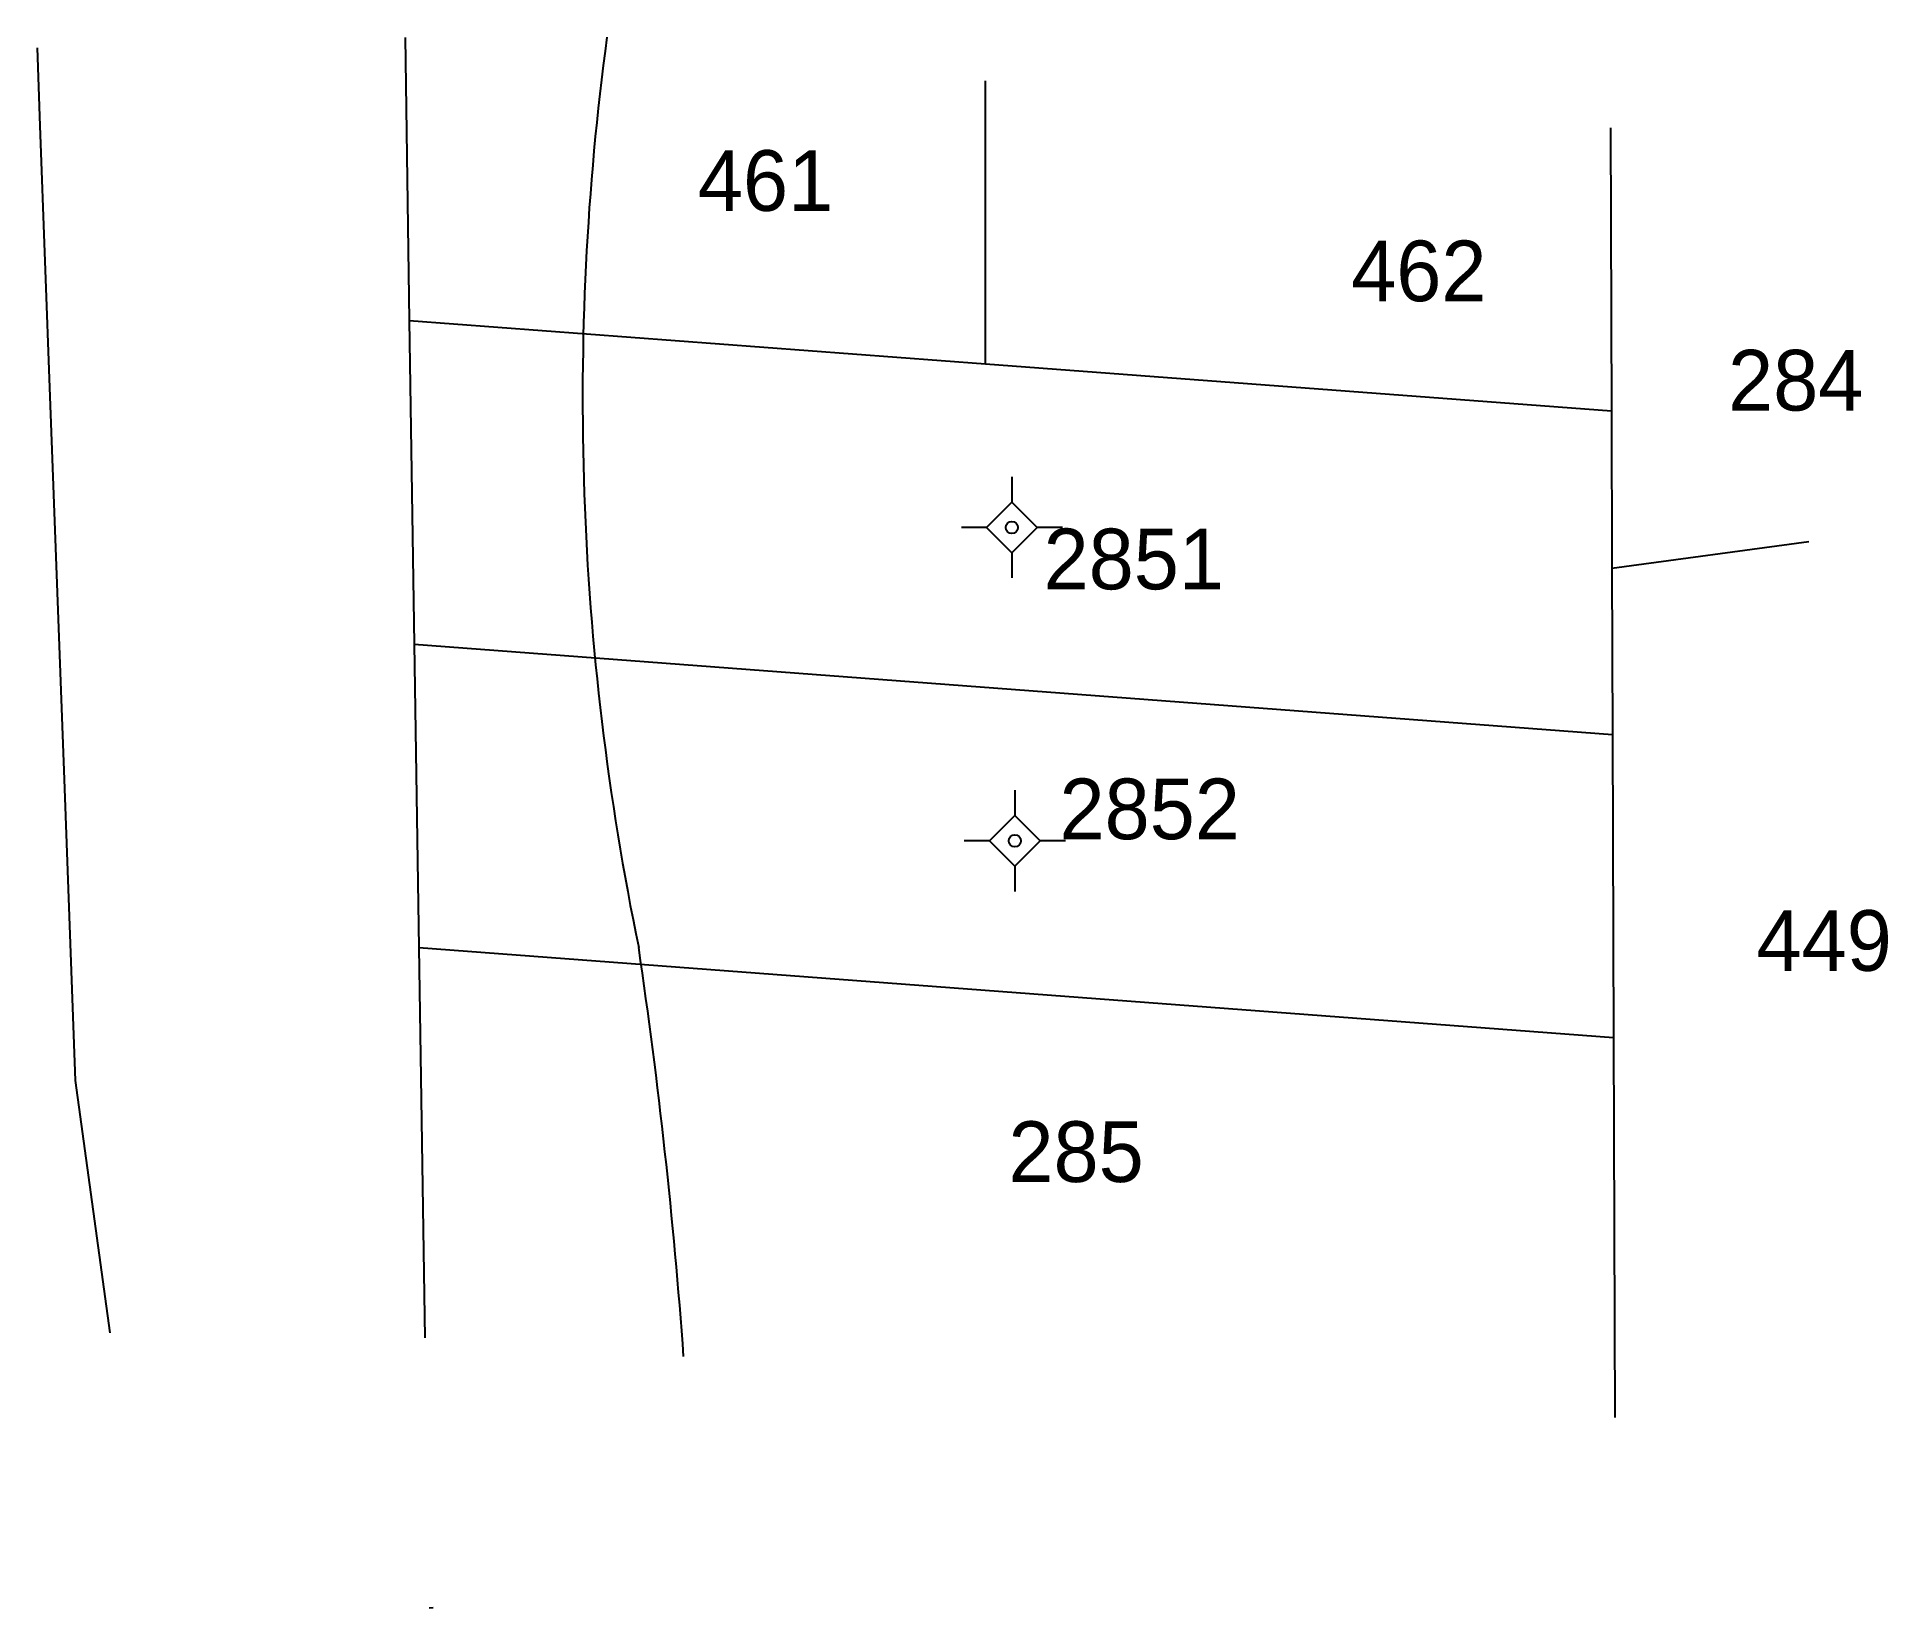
# Model space of a CAD drawing. Extents: x 551062.3 to 551108, y 1839183.1 to 1839222.
import ezdxf

# ---------------------------------------------------------------- set-up
doc = ezdxf.new("R2010")
doc.units = 0
for name, color, linetype in [('Level 10', 7, 'Continuous'), ('Level 11', 7, 'Continuous'), ('Level 15', 7, 'Continuous'), ('Level 16', 7, 'Continuous'), ('Level 30', 7, 'Continuous')]:
    doc.layers.add(name, color=color, linetype=linetype)

msp = doc.modelspace()

# ---------------------------------------------------------------- linework, layer by layer
at = {"layer": 'Level 10'}
for p, q in [((551071.46, 1839214.94), (551085.72, 1839213.87)), ((551071.46, 1839214.94), (551071.585, 1839206.941)), ((551085.72, 1839213.87), (551101.2, 1839212.71)), ((551101.2, 1839212.71), (551101.213, 1839208.82)), ((551101.21, 1839208.82), (551101.213, 1839208.82)), ((551101.213, 1839208.82), (551101.227, 1839204.71)), ((551071.585, 1839206.941), (551101.227, 1839204.71)), ((551071.585, 1839206.941), (551071.702, 1839199.442)), ((551101.227, 1839204.71), (551101.252, 1839197.21)), ((551071.702, 1839199.442), (551101.252, 1839197.21))]:
    msp.add_line(p, q, dxfattribs=at)
at = {"layer": 'Level 11'}
for p, q in [((551086.371, 1839211.077), (551086.371, 1839210.452)), ((551086.371, 1839210.452), (551085.746, 1839209.827)), ((551086.996, 1839209.827), (551086.371, 1839210.452)), ((551085.746, 1839209.827), (551085.121, 1839209.827)), ((551085.746, 1839209.827), (551086.371, 1839209.202)), ((551086.371, 1839209.202), (551086.996, 1839209.827)), ((551087.621, 1839209.827), (551086.996, 1839209.827)), ((551086.371, 1839209.202), (551086.371, 1839208.577)), ((551086.444, 1839203.328), (551086.444, 1839202.703)), ((551086.444, 1839202.703), (551085.819, 1839202.078)), ((551087.069, 1839202.078), (551086.444, 1839202.703)), ((551085.819, 1839202.078), (551085.194, 1839202.078)), ((551085.819, 1839202.078), (551086.444, 1839201.453)), ((551086.444, 1839201.453), (551087.069, 1839202.078)), ((551087.694, 1839202.078), (551087.069, 1839202.078)), ((551086.444, 1839201.453), (551086.444, 1839200.828))]:
    msp.add_line(p, q, dxfattribs=at)
for centre in [(551086.37, 1839209.827), (551086.444, 1839202.078)]:
    msp.add_circle(centre, 0.15, dxfattribs=at)
at = {"layer": 'Level 16'}
for p, q in [((551071.36, 1839221.94), (551071.46, 1839214.94)), ((551085.72, 1839213.87), (551085.72, 1839220.87)), ((551101.18, 1839219.71), (551101.2, 1839212.71)), ((551101.213, 1839208.82), (551106.079, 1839209.476)), ((551071.702, 1839199.442), (551071.853, 1839189.789)), ((551101.252, 1839197.21), (551101.28, 1839187.82)), ((551071.958, 1839183.108), (551072.06, 1839183.12))]:
    msp.add_line(p, q, dxfattribs=at)
msp.add_lwpolyline([(551062.258, 1839221.684), (551062.329, 1839219.76), (551062.579, 1839213.061), (551062.93, 1839203.59), (551063.2, 1839196.15), (551064.059, 1839189.912)], dxfattribs=at)
at = {"layer": 'Level 30'}
for centre, radius, start, end in [((551142.691, 1839212.999), 66.939, 172.31288, 191.69002), ((550941.757, 1839179.439), 136.852, 4.14215, 8.402)]:
    msp.add_arc(centre, radius, start, end, dxfattribs=at)

# ---------------------------------------------------------------- texts
at = {"layer": 'Level 15'}
for s, p in [('2851', (551087.154, 1839208.296)), ('2852', (551087.548, 1839202.117))]:
    msp.add_text(s, height=1.5, dxfattribs=at).set_placement(p)
at = {"layer": 'Level 16'}
for s, p in [('461', (551078.604, 1839217.654)), ('462', (551094.763, 1839215.42)), ('284', (551104.085, 1839212.717)), ('449', (551104.788, 1839198.862)), ('285', (551086.285, 1839193.641))]:
    msp.add_text(s, height=1.5, dxfattribs=at).set_placement(p)

doc.saveas('drawing.dxf')
